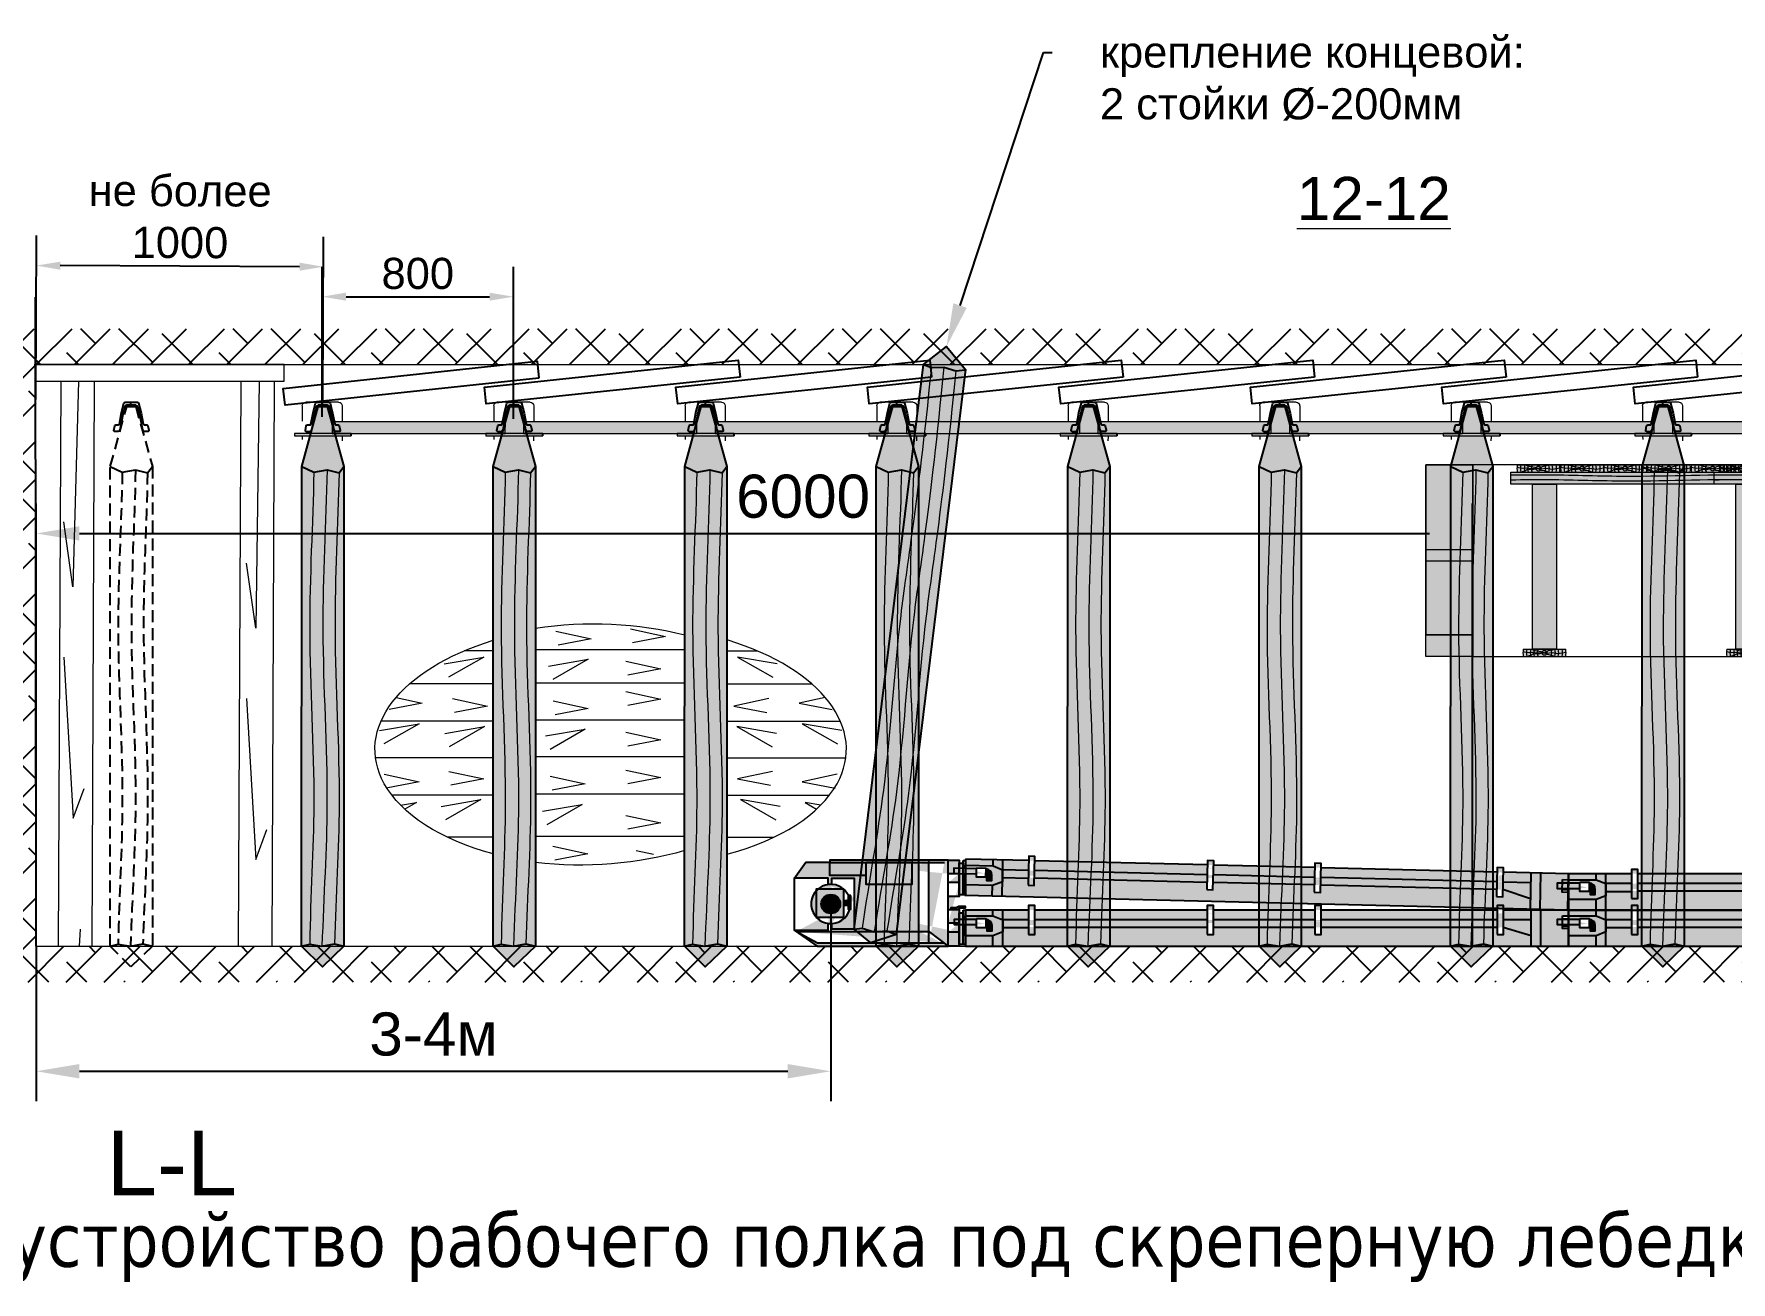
# Model space of a CAD drawing. Header units: inches. Extents: x 523 to 1492, y 69 to 539.
# Drawn here: x 759.9 to 830.8, y 144.2 to 196.4 of the extents above; entities that cross this region are included whole.
import ezdxf
from ezdxf import colors
from ezdxf.entities.mleader import LeaderData, LeaderLine
from ezdxf.math import Vec2, Vec3

# ---------------------------------------------------------------- set-up
doc = ezdxf.new("R2010")
doc.units = ezdxf.units.IN
doc.header["$MEASUREMENT"] = 0
for name, pattern in [('ACAD_ISO02W100', [15, 12, -3]), ('ACAD_ISO10W100', [18, 12, -3, 0, -3]), ('DASHED', [0.75, 0.5, -0.25])]:
    doc.linetypes.add(name, pattern=pattern)
doc.styles.get("Standard").update_dxf_attribs({"font": 'arial.ttf'})
doc.styles.add('стиль', font='tahoma.ttf')
doc.dimstyles.new('ISO-25', dxfattribs={"dimtxt": 2.5, "dimasz": 2.5, "dimexe": 1.25, "dimexo": 0, "dimtad": 1, "dimdec": 0, "dimtxsty": 'Standard', "dimcen": 2.5, "dimadec": 0, "dimazin": 0, "dimtfac": 1, "dimtdec": 0, "dimtmove": 0, "dimatfit": 3, "dimfxl": 0, "dimarcsym": 0})

# ---------------------------------------------------------------- blocks, each defined once
blk = doc.blocks.new('Доска S - 180')
at = {"linetype": 'ByBlock', "lineweight": 15}
h = blk.add_hatch(color=254, dxfattribs=at)
edge = h.paths.add_edge_path()
edge.add_line((1818.906, -3796.897), (1820.681, -3796.897))
edge.add_arc((1819.794, -3797.047), 0.9, -9.59407, 9.59407, ccw=False)
edge.add_line((1820.681, -3797.197), (1818.906, -3797.197))
edge.add_arc((1819.794, -3797.047), 0.9, 170.40593, 189.59407, ccw=False)
at = {"color": 7, "linetype": 'ByBlock', "lineweight": 15}
for p, q in [((1818.906, -3796.897), (1820.681, -3796.897)), ((1818.906, -3797.197), (1820.681, -3797.197))]:
    blk.add_line(p, q, dxfattribs=at)
for points in [[(1818.895, -3796.992), (1819.11, -3797.038), (1819.292, -3797.021), (1819.492, -3797.047), (1819.794, -3797.047), (1819.897, -3797.06), (1820.095, -3797.035), (1820.386, -3797.078), (1820.693, -3797.016)], [(1820.223, -3796.897), (1820.116, -3796.94), (1819.952, -3796.97), (1819.855, -3797.025), (1819.794, -3797.047), (1819.661, -3797.072), (1819.546, -3797.103), (1819.341, -3797.092), (1819.206, -3797.152), (1819.058, -3797.197)], [(1819.238, -3796.897), (1819.398, -3796.949), (1819.641, -3796.991), (1819.794, -3797.047), (1819.909, -3797.109), (1820.05, -3797.135), (1820.224, -3797.195)]]:
    blk.add_lwpolyline(points, dxfattribs=at)
blk.add_circle((1819.794, -3797.047), 0.104, dxfattribs=at)
for radius, start, end in [(0.9, 170.40593, 189.59407), (0.751, 168.48065, 191.51935), (0.593, 165.35276, 194.64724), (0.455, 160.74033, 199.25967), (0.302, 150.211, 209.789), (0.302, 330.211, 29.789), (0.455, 340.74033, 19.25967), (0.593, 345.35276, 14.64724), (0.751, 348.48065, 11.51935), (0.9, 350.40593, 9.59407)]:
    blk.add_arc((1819.794, -3797.047), radius, start, end, dxfattribs=at)
blk = doc.blocks.new('Стойка 100 - 690')
at = {"linetype": 'ByBlock', "lineweight": 15}
blk.add_hatch(color=252, dxfattribs=at).paths.add_polyline_path([(1818.197, -3816.387), (1819.197, -3816.387), (1819.197, -3823.287), (1818.197, -3823.287)])
at = {"color": 7, "linetype": 'ByBlock', "lineweight": 15}
blk.add_lwpolyline([(1818.197, -3816.387), (1819.197, -3816.387), (1819.197, -3823.287), (1818.197, -3823.287), (1818.197, -3816.387)], dxfattribs=at)
blk = doc.blocks.new('Ш.Брус 1.1м')
at = {"linetype": 'ByBlock', "lineweight": 15}
blk.add_hatch(color=253, dxfattribs=at).paths.add_polyline_path([(1947.301, -3883.717), (1958.609, -3883.717), (1958.609, -3884.217), (1947.301, -3884.217)])
at = {"color": 7, "linetype": 'ByBlock', "lineweight": 15}
blk.add_lwpolyline([(1947.301, -3883.717), (1958.609, -3883.717), (1958.609, -3884.217), (1947.301, -3884.217)], close=True, dxfattribs=at)
for points in [[(1947.301, -3883.837), (1947.836, -3883.832), (1949.443, -3883.815), (1952.87, -3883.956), (1956.104, -3883.764), (1958.268, -3883.867), (1958.609, -3883.884)], [(1947.301, -3884.035), (1947.836, -3884.029), (1949.443, -3884.013), (1952.87, -3884.154), (1956.104, -3883.962), (1958.268, -3884.065), (1958.609, -3884.081)]]:
    blk.add_open_spline(points, degree=3, knots=[0, 0, 0, 0, 1.604, 4.82107, 10.284551, 11.308034, 11.308034, 11.308034, 11.308034], dxfattribs=at)
blk = doc.blocks.new('Дорожка')
at = {"color": 7, "linetype": 'ByBlock', "lineweight": 15}
for name, p in [('Ш.Брус 1.1м', (0, 0)), ('Доска S - 180', (128.661, -86.52)), ('Доска S - 180', (130.487, -86.52)), ('Доска S - 180', (132.287, -86.52)), ('Доска S - 180', (134.112, -86.52)), ('Доска S - 180', (135.937, -86.52)), ('Доска S - 180', (137.762, -86.52)), ('Стойка 100 - 690', (130.008, -67.83)), ('Стойка 100 - 690', (138.508, -67.83)), ('Доска S - 180', (128.911, -94.22)), ('Доска S - 180', (137.411, -94.22))]:
    blk.add_blockref(name, p, dxfattribs=at)
blk = doc.blocks.new('Уголь')
at = {"linetype": 'ByBlock', "lineweight": 15}
for color, points in [(7, [(1943.499, -3883.417), (1945.455, -3883.417), (1945.455, -3891.417), (1943.499, -3891.417)]), (0, [(1943.499, -3883.417), (1945.455, -3883.417), (1945.455, -3886.965), (1943.499, -3886.965)]), (0, [(1943.499, -3887.417), (1945.455, -3887.417), (1945.455, -3890.512), (1943.499, -3890.512)])]:
    blk.add_hatch(color=color, dxfattribs=at).paths.add_polyline_path(points)
at = {"color": 7, "linetype": 'ByBlock', "lineweight": 15}
for points in [[(1945.455, -3883.417), (1943.499, -3883.417), (1943.499, -3890.512), (1945.455, -3890.512)], [(1943.499, -3883.417), (1945.455, -3883.417), (1945.455, -3891.417), (1943.499, -3891.417)], [(1943.499, -3883.417), (1945.455, -3883.417), (1945.455, -3886.965), (1943.499, -3886.965)], [(1943.499, -3887.417), (1945.455, -3887.417), (1945.455, -3890.512), (1943.499, -3890.512)]]:
    blk.add_lwpolyline(points, close=True, dxfattribs=at)
blk = doc.blocks.new('Низ окно лавы в штреке')
h = blk.add_hatch()
h.set_pattern_fill('AR-SAND', color=256, scale=9, style=0)
h.paths.add_polyline_path([(2070.221, -3813.828), (2070.221, -3820.728), (2053.131, -3820.728), (2054.112, -3819.713), (2054.186, -3818.774), (2055.26, -3817.634), (2056.26, -3815.713), (2057.408, -3814.057), (2058.56, -3813.828)])
h = blk.add_hatch()
h.set_pattern_fill('AR-SAND', color=22, scale=0.1, style=0)
h.set_pattern_definition([(37.5, (0, 0), (-0.006299336, 0.192682377), [0, -0.152, 0, -0.17, 0, -0.1625]), (7.5, (0, 0), (0.17697767, 0.282214607), [0, -0.082, 0, -0.137, 0, -0.0525]), (327.5, (-0.123, 0), (0.311414186, 0.0005659054), [0, -0.05, 0, -0.18, 0, -0.235]), (317.5, (-0.123, 0), (0.30061266, 0.087767556), [0, -0.025, 0, -0.118, 0, -0.135])])
h.paths.add_polyline_path([(2070.221, -3813.828), (2070.221, -3820.728), (2053.131, -3820.728), (2054.112, -3819.713), (2054.186, -3818.774), (2055.26, -3817.634), (2056.26, -3815.713), (2057.408, -3814.057), (2058.56, -3813.828)])
at = {"color": 7, "linetype": 'ByBlock', "lineweight": 15}
blk.add_lwpolyline([(2069.868, -3813.028), (2005.964, -3813.028), (2005.964, -3821.028), (2069.868, -3821.028)], dxfattribs=at)
at = {"color": 22}
blk.add_lwpolyline([(2070.221, -3813.828), (2070.221, -3820.728), (2053.131, -3820.728), (2054.112, -3819.713), (2054.186, -3818.774), (2055.26, -3817.634), (2056.26, -3815.713), (2057.408, -3814.057), (2058.56, -3813.828), (2070.221, -3813.828), (2070.221, -3813.828)], dxfattribs=at)
at = {"color": 7, "linetype": 'ByBlock', "lineweight": 15}
for name, p in [('Уголь', (60.509, 70.389)), ('Дорожка', (60.259, 70.389)), ('Доска S - 180', (197.42, -16.131)), ('Доска S - 180', (199.245, -16.131)), ('Доска S - 180', (201.045, -16.131)), ('Доска S - 180', (202.871, -16.131)), ('Доска S - 180', (204.696, -16.131)), ('Доска S - 180', (205.92, -16.131)), ('Доска S - 180', (206.521, -16.131)), ('Доска S - 180', (207.746, -16.131)), ('Доска S - 180', (209.546, -16.131)), ('Доска S - 180', (211.371, -16.131)), ('Доска S - 180', (213.196, -16.131)), ('Дорожка', (85.759, 70.389)), ('Доска S - 180', (215.021, -16.131)), ('Дорожка', (94.259, 70.389)), ('Доска S - 180', (231.42, -16.131)), ('Доска S - 180', (233.246, -16.131)), ('Доска S - 180', (235.046, -16.131)), ('Доска S - 180', (236.871, -16.131)), ('Доска S - 180', (238.696, -16.131)), ('Доска S - 180', (239.92, -16.131)), ('Доска S - 180', (240.521, -16.131)), ('Доска S - 180', (241.746, -16.131)), ('Доска S - 180', (243.546, -16.131)), ('Доска S - 180', (245.371, -16.131)), ('Доска S - 180', (247.196, -16.131)), ('Доска S - 180', (249.021, -16.131)), ('Ш.Брус 1.1м', (68.759, 70.389)), ('Ш.Брус 1.1м', (77.259, 70.389)), ('Ш.Брус 1.1м', (102.759, 70.389)), ('Ш.Брус 1.1м', (111.259, 70.389)), ('Стойка 100 - 690', (198.767, 2.559)), ('Стойка 100 - 690', (207.267, 2.559)), ('Стойка 100 - 690', (215.767, 2.559)), ('Стойка 100 - 690', (232.767, 2.559)), ('Стойка 100 - 690', (233.841, 2.559)), ('Стойка 100 - 690', (234.915, 2.559)), ('Стойка 100 - 690', (235.989, 2.559)), ('Стойка 100 - 690', (237.063, 2.559)), ('Стойка 100 - 690', (238.137, 2.559)), ('Стойка 100 - 690', (239.21, 2.559)), ('Стойка 100 - 690', (240.284, 2.559)), ('Стойка 100 - 690', (241.358, 2.559)), ('Стойка 100 - 690', (242.432, 2.559)), ('Стойка 100 - 690', (243.506, 2.559)), ('Стойка 100 - 690', (244.58, 2.559)), ('Стойка 100 - 690', (245.654, 2.559)), ('Стойка 100 - 690', (246.728, 2.559)), ('Стойка 100 - 690', (247.802, 2.559)), ('Стойка 100 - 690', (248.876, 2.559)), ('Стойка 100 - 690', (249.95, 2.559)), ('Стойка 100 - 690', (251.024, 2.559)), ('Доска S - 180', (197.67, -23.831)), ('Доска S - 180', (206.17, -23.831)), ('Доска S - 180', (206.17, -23.831)), ('Доска S - 180', (214.67, -23.831)), ('Доска S - 180', (231.67, -23.831)), ('Доска S - 180', (232.744, -23.831)), ('Доска S - 180', (232.745, -23.831)), ('Доска S - 180', (233.819, -23.831)), ('Доска S - 180', (234.892, -23.831)), ('Доска S - 180', (235.966, -23.831)), ('Доска S - 180', (237.04, -23.831)), ('Доска S - 180', (238.114, -23.831)), ('Доска S - 180', (239.188, -23.831)), ('Доска S - 180', (240.262, -23.831)), ('Доска S - 180', (241.336, -23.831)), ('Доска S - 180', (243.484, -23.831)), ('Доска S - 180', (244.558, -23.831)), ('Доска S - 180', (245.632, -23.831)), ('Доска S - 180', (246.706, -23.831)), ('Доска S - 180', (247.779, -23.831)), ('Доска S - 180', (248.853, -23.831)), ('Доска S - 180', (249.927, -23.831))]:
    blk.add_blockref(name, p, dxfattribs=at)
blk = doc.blocks.new('ско670')
for points in [[(109432.7, 1422.7), (110004.9, 1564.9), (110017, 1516.4), (109444.8, 1374)], [(109304, 1390.7), (109876.3, 1532.9), (109888.3, 1484.4), (109316.1, 1342)]]:
    blk.add_hatch(color=7).paths.add_polyline_path(points)
at = {"lineweight": 15}
blk.add_hatch(color=7, dxfattribs=at).paths.add_polyline_path([(109165.6, 1294.3), (109163.3, 1303.8), (109393.9, 1361.4), (109396.3, 1352)])
for p, q in [((109304, 1390.7), (110005.2, 1565.1)), ((110005.2, 1565.1), (110017.3, 1516.4)), ((109316.1, 1342), (110017.3, 1516.5)), ((109167.5, 1423.4), (109183.2, 1360.6)), ((109311.4, 1474.8), (109178.4, 1441.6)), ((109329.6, 1463.9), (109345.3, 1401.1)), ((109393.9, 1361.4), (109163.3, 1303.8)), ((109165.6, 1294.3), (109396.3, 1352)), ((109304, 1390.7), (109316.1, 1342)), ((109163.3, 1303.8), (109165.6, 1294.3)), ((109197.8, 1302.4), (109201.8, 1286.5)), ((109360.1, 1340), (109364.2, 1321.7))]:
    blk.add_line(p, q, dxfattribs=at)
at = {"color": 7, "linetype": 'ACAD_ISO10W100'}
blk.add_line((109396.3, 1352), (109394.1, 1361.5), dxfattribs=at)
at = {"lineweight": 15, "extrusion": (0, 0, -1)}
for centre, major_axis, start_param, end_param in [((109182.1, 1427.1), (-12.3, 8.5), 5.43291, 7.003706), ((109315, 1460.3), (8.5, 12.3), -0.850275, 0.720521)]:
    blk.add_ellipse(centre, major_axis=major_axis, ratio=1, start_param=start_param, end_param=end_param, dxfattribs=at)
blk = doc.blocks.new('СВП')
at = {"color": 0}
blk.add_line((95935.3, -86122.5), (95935.3, -86100.2), dxfattribs=at)
blk.add_lwpolyline([(95882.7, -85996.1), (95869.9, -85996.1, 0.472988), (95865.5, -86001.5), (95869.3, -86020.7, 0.357785), (95873.7, -86024.4), (95883.9, -86024.4, -0.35919), (95888.3, -86028), (95897.5, -86075.5, 0.01414), (95897.5, -86075.8), (95907.6, -86115.7, 0.343306), (95912, -86119.1), (95964.4, -86119.1, 0.342909), (95968.7, -86115.7), (95979.4, -86073.7), (95988.4, -86028.3, -0.358206), (95992.8, -86024.7), (96002.9, -86024.7, 0.354907), (96007.3, -86021.1), (96011.3, -86001.9, 0.476116), (96007, -85996.5), (95994.1, -85996.5, 0.357522), (95986.2, -86003), (95971.9, -86074.4), (95964.8, -86100.4, -0.338079), (95957, -86106.3), (95919.5, -86106.3, -0.340005), (95911.6, -86100.3), (95904.8, -86074.6, -0.016215), (95904.7, -86074.3), (95890.6, -86002.6, 0.358196)], format="xyb", close=True, dxfattribs=at)
blk = doc.blocks.new('Рама смеш.крепи')
at = {"linetype": 'ByBlock', "lineweight": 15}
blk.add_hatch(color=7, dxfattribs=at).paths.add_polyline_path([(29.788, 275.042), (30.164, 275.042), (30.858, 272.533), (30.858, 252.495), (29.958, 251.631), (29.09, 252.495), (29.098, 272.533)])
at = {"color": 22}
for points in [[(29.788, 275.042), (30.164, 275.042), (30.858, 272.533), (30.858, 252.495), (29.958, 251.631), (29.09, 252.495), (29.098, 272.533), (29.788, 275.042), (29.788, 275.042)], [(29.098, 272.533), (29.601, 272.302), (30.152, 272.399), (30.655, 272.279), (30.858, 272.533)], [(29.09, 252.495), (29.428, 252.578), (29.941, 252.495), (30.464, 252.593), (30.858, 252.495)]]:
    blk.add_lwpolyline(points, dxfattribs=at)
at = {"color": 22, "linetype": 'ByBlock', "lineweight": 15}
for points, knots in [([(29.601, 272.302), (29.558, 270.115), (29.273, 265.485), (29.75, 258.974), (29.465, 254.656), (29.428, 252.578)], [12.360553, 12.360553, 12.360553, 12.360553, 25.486519, 40.149941, 51.424788, 51.424788, 51.424788, 51.424788]), ([(30.152, 272.399), (30.108, 270.18), (29.824, 265.517), (30.301, 258.974), (30.016, 254.656), (29.941, 252.495)], [12.447798, 12.447798, 12.447798, 12.447798, 25.767042, 40.430464, 51.705311, 51.705311, 51.705311, 51.705311]), ([(30.655, 272.279), (30.605, 270.1), (30.338, 265.477), (30.808, 258.974), (30.524, 254.656), (30.464, 252.593)], [12.94886, 12.94886, 12.94886, 12.94886, 26.028816, 40.692238, 51.967085, 51.967085, 51.967085, 51.967085])]:
    blk.add_open_spline(points, degree=3, knots=knots, dxfattribs=at)
at = {"color": 7, "xscale": 0.009999525511908969, "yscale": 0.009999525511908969, "zscale": 0.009999525511908969, "rotation": 346.0000000448461}
blk.add_blockref('ско670', (-1033.523, 525.348), dxfattribs=at)
at = {"xscale": -0.009999999999990905, "yscale": 0.009999999999990905, "zscale": 0.01, "rotation": 180}
blk.add_blockref('СВП', (-929.407, -585.97), dxfattribs=at)
blk = doc.blocks.new('*D89')
at = {"color": 0, "linetype": 'ByBlock', "lineweight": -2}
for p, q in [((759.972, 181.115), (760, 187.96)), ((771.971, 181.065), (772, 187.91)), ((770.995, 186.664), (760.995, 186.706))]:
    blk.add_line(p, q, dxfattribs=at)
at = {"color": 0, "linetype": 'ByBlock'}
for points in [[(760.996, 186.872), (760.994, 186.539), (759.995, 186.71)], [(770.995, 186.831), (770.994, 186.497), (771.995, 186.66)]]:
    blk.add_solid(points, dxfattribs=at)
at = {"layer": 'Defpoints', "color": 0, "linetype": 'ByBlock'}
for p in [(759.995, 186.71), (759.972, 181.115), (771.971, 181.065)]:
    blk.add_point(p, dxfattribs=at)
at = {"color": 0, "linetype": 'ByBlock', "lineweight": 15, "insert": (766.003, 188.747), "char_height": 1.3, "attachment_point": 5, "rotation": 359.76057}
blk.add_mtext('не более \\P1000', dxfattribs=at)
blk = doc.blocks.new('*D186')
at = {"color": 0, "linetype": 'ByBlock', "lineweight": -2}
for p, q in [((793.188, 160.039), (793.188, 151.801)), ((759.995, 158.274), (759.995, 151.801)), ((761.795, 153.051), (791.388, 153.051))]:
    blk.add_line(p, q, dxfattribs=at)
at = {"color": 0, "linetype": 'ByBlock'}
for points in [[(761.795, 153.351), (761.795, 152.751), (759.995, 153.051)], [(791.388, 153.351), (791.388, 152.751), (793.188, 153.051)]]:
    blk.add_solid(points, dxfattribs=at)
at = {"layer": 'Defpoints', "color": 0, "linetype": 'ByBlock'}
for p in [(793.188, 160.039), (759.995, 158.274), (793.188, 153.051)]:
    blk.add_point(p, dxfattribs=at)
at = {"color": 0, "linetype": 'ByBlock', "lineweight": 15, "insert": (776.592, 154.595), "char_height": 1.8, "attachment_point": 5}
blk.add_mtext('3-4м', dxfattribs=at)
blk = doc.blocks.new('*D90')
at = {"color": 0, "lineweight": -2}
for p, q in [((759.995, 158.274), (759.995, 176.769)), ((819.995, 158.274), (819.995, 176.769))]:
    blk.add_line(p, q, dxfattribs=at)
at = {"color": 0, "linetype": 'ByBlock', "lineweight": -2}
blk.add_line((761.795, 175.519), (818.195, 175.519), dxfattribs=at)
at = {"color": 0, "linetype": 'ByBlock'}
for points in [[(761.795, 175.819), (761.795, 175.219), (759.995, 175.519)], [(818.195, 175.819), (818.195, 175.219), (819.995, 175.519)]]:
    blk.add_solid(points, dxfattribs=at)
at = {"layer": 'Defpoints', "color": 0, "linetype": 'ByBlock'}
for p in [(819.995, 175.519), (759.995, 158.274), (819.995, 158.274)]:
    blk.add_point(p, dxfattribs=at)
at = {"color": 0, "linetype": 'ByBlock', "lineweight": 15, "insert": (792.032, 177.063), "char_height": 1.8, "attachment_point": 5}
blk.add_mtext('6000', dxfattribs=at)
blk = doc.blocks.new('*D294')
at = {"color": 0, "linetype": 'ByBlock', "lineweight": -2}
for p, q in [((771.936, 180.386), (771.936, 186.66)), ((779.935, 180.308), (779.935, 186.66)), ((772.936, 185.41), (778.935, 185.41))]:
    blk.add_line(p, q, dxfattribs=at)
at = {"color": 0, "linetype": 'ByBlock'}
for points in [[(772.936, 185.577), (772.936, 185.243), (771.936, 185.41)], [(778.935, 185.577), (778.935, 185.243), (779.935, 185.41)]]:
    blk.add_solid(points, dxfattribs=at)
at = {"layer": 'Defpoints', "color": 0, "linetype": 'ByBlock'}
for p in [(779.935, 185.41), (771.936, 180.386), (779.935, 180.308)]:
    blk.add_point(p, dxfattribs=at)
at = {"color": 0, "linetype": 'ByBlock', "lineweight": 15, "insert": (775.935, 186.374), "char_height": 1.3, "attachment_point": 5}
blk.add_mtext('800', dxfattribs=at)
blk = doc.blocks.new('Рештак С-53. б')
h = blk.add_hatch(color=7)
h.dxf.hatch_style = 1
h.paths.add_polyline_path([(3874.2, 925.6), (3900.4, 925.6), (3900.4, 1046.7), (3874.2, 1046.7)])
h.paths.add_polyline_path([(3112.4, 925.6), (3138.6, 925.6), (3138.6, 1046.7), (3112.4, 1046.7)])
h.paths.add_polyline_path([(2663.1, 925.6), (2689.3, 925.6), (2689.3, 1046.7), (2663.1, 1046.7)])
h.paths.add_polyline_path([(1916.3, 925.6), (1942.5, 925.6), (1942.5, 1046.7), (1916.3, 1046.7)])
h.paths.add_polyline_path([(4147.5, 1003.4), (4172.8, 1003.4), (4172.8, 950.5), (4147.5, 950.5)], flags=16)
h.paths.add_polyline_path([(1699.7, 992.8), (1738.4, 992.8), (1738.4, 954.2), (1699.7, 954.2)], flags=16)
edge = h.paths.add_edge_path()
edge.add_line((4147.5, 962.3), (4172.8, 962.3))
edge.add_line((4147.5, 991.6), (4172.8, 991.6))
edge.add_arc((1738.4, 963.4), 25.8, 0, 90)
edge.add_arc((1738.4, 963.4), 4, 0, 90)
edge.add_line((1742.4, 963.4), (1742.4, 941.6))
edge.add_line((1742.4, 941.6), (1764.2, 941.6))
edge.add_line((1764.2, 941.6), (1764.2, 963.4))
edge.add_line((4016.7, 877.1), (4016.7, 1028.3))
edge.add_line((4057.3, 877.1), (4057.3, 1028.3))
edge.add_line((1768.2, 1003.4), (1808.8, 987.2))
edge.add_line((1808.8, 987.2), (1808.8, 936.9))
edge.add_line((1808.8, 936.9), (1768.2, 920.6))
edge.add_line((1916.3, 953.2), (1808.8, 953.2))
edge.add_line((1652.8, 989.1), (1652.8, 1003.4))
edge.add_line((1652.8, 1003.4), (1768.2, 1003.4))
edge.add_line((1768.2, 920.6), (1652.8, 920.6))
edge.add_line((1652.8, 920.6), (1652.8, 967.4))
edge.add_line((1808.8, 877.1), (1808.8, 1028.3))
edge.add_line((1916.3, 1028.3), (1652.8, 1028.3))
edge.add_line((2663.1, 1028.3), (1942.5, 1028.3))
edge.add_line((3112.4, 1028.3), (2689.3, 1028.3))
edge.add_line((3874.2, 1028.3), (3138.6, 1028.3))
edge.add_line((4172.8, 1028.3), (3900.4, 1028.3))
edge.add_line((1768.2, 1003.4), (1768.2, 1028.3))
edge.add_line((1768.2, 877.1), (1768.2, 920.6))
edge.add_line((1652.8, 967.4), (1652.8, 877.1))
edge.add_line((1652.8, 1028.3), (1652.8, 989.1))
edge.add_line((1738.5, 989.1), (1738.4, 989.1))
edge.add_line((1699.7, 989.1), (1605.4, 989.1))
edge.add_line((1605.4, 989.1), (1605.4, 967.4))
edge.add_line((1605.4, 967.4), (1699.7, 967.4))
edge.add_line((1916.3, 987.2), (1808.8, 987.2))
edge.add_line((2663.1, 987.2), (1942.5, 987.2))
edge.add_line((3112.4, 987.2), (2689.3, 987.2))
edge.add_line((3874.2, 987.2), (3138.6, 987.2))
edge.add_line((4016.7, 987.2), (3900.4, 987.2))
edge.add_line((4172.8, 877.1), (4172.8, 1028.3))
edge.add_line((2663.1, 955.7), (1942.5, 955.7))
edge.add_line((3112.4, 955.7), (2689.3, 955.7))
edge.add_line((3874.2, 955.7), (3138.6, 955.7))
edge.add_line((4016.7, 920.1), (3899.9, 955.7))
edge.add_line((1652.8, 877.1), (4172.8, 877.1))
edge.add_line((4172.8, 877.1), (4172.8, 906.6))
h = blk.add_hatch(color=7)
h.dxf.hatch_style = 1
h.paths.add_polyline_path([(1768.2, 1028.3), (1652.8, 1028.3), (1652.8, 1003.4), (1768.2, 1003.4)])
h = blk.add_hatch(color=7)
h.dxf.hatch_style = 1
h.paths.add_polyline_path([(1808.8, 936.9), (1768.2, 920.6), (1768.2, 877.1), (1808.8, 877.1)])
h.paths.add_polyline_path([(1808.8, 1028.3), (1768.2, 1028.3), (1768.2, 1003.4), (1808.8, 987.2)])
h.paths.add_polyline_path([(1768.2, 920.6), (1652.8, 920.6), (1652.8, 877.1), (1768.2, 877.1)])
h.paths.add_polyline_path([(4016.7, 920.1), (3900.4, 955.5), (3900.4, 925.6), (3874.2, 925.6), (3874.2, 955.7), (3138.6, 955.7), (3138.6, 925.6), (3112.4, 925.6), (3112.4, 955.7), (2689.3, 955.7), (2689.3, 925.6), (2663.1, 925.6), (2663.1, 955.7), (1942.5, 955.7), (1942.5, 925.6), (1916.3, 925.6), (1916.3, 953.2), (1808.8, 953.2), (1808.8, 936.9), (1808.8, 877.1), (4016.7, 877.1)])
h.paths.add_polyline_path([(1916.3, 987.2), (1808.8, 987.2), (1808.8, 953.2), (1916.3, 953.2)])
h.paths.add_polyline_path([(1916.3, 1028.3), (1808.8, 1028.3), (1808.8, 987.2), (1916.3, 987.2)])
h.paths.add_polyline_path([(2663.1, 987.2), (1942.5, 987.2), (1942.5, 955.7), (2663.1, 955.7)])
h.paths.add_polyline_path([(2663.1, 1028.3), (1942.5, 1028.3), (1942.5, 987.2), (2663.1, 987.2)])
h.paths.add_polyline_path([(3112.4, 987.2), (2689.3, 987.2), (2689.3, 955.7), (3112.4, 955.7)])
h.paths.add_polyline_path([(3112.4, 1028.3), (2689.3, 1028.3), (2689.3, 987.2), (3112.4, 987.2)])
h.paths.add_polyline_path([(4016.7, 987.2), (3900.4, 987.2), (3900.4, 955.5), (4016.7, 920.1)])
h.paths.add_polyline_path([(3874.2, 987.2), (3138.6, 987.2), (3138.6, 955.7), (3874.2, 955.7)])
h.paths.add_polyline_path([(3874.2, 1028.3), (3138.6, 1028.3), (3138.6, 987.2), (3874.2, 987.2)])
h.paths.add_polyline_path([(4016.7, 1028.3), (3900.4, 1028.3), (3900.4, 987.2), (4016.7, 987.2)])
h.paths.add_polyline_path([(4057.3, 1028.3), (4016.7, 1028.3), (4016.7, 987.2), (4016.7, 877.1), (4057.3, 877.1)])
h.paths.add_polyline_path([(4172.8, 950.5), (4147.5, 950.5), (4147.5, 1003.4), (4172.8, 1003.4), (4172.8, 1028.3), (4057.3, 1028.3), (4057.3, 877.1), (4172.8, 877.1)])
h = blk.add_hatch(color=7)
h.dxf.hatch_style = 1
h.paths.add_polyline_path([(1808.8, 936.9), (1808.8, 987.2), (1768.2, 1003.4), (1652.8, 1003.4), (1652.8, 989.1), (1699.7, 989.1), (1699.7, 992.8), (1738.4, 992.8), (1738.4, 989.1, -0.414214), (1764.2, 963.4), (1764.2, 941.6), (1742.4, 941.6), (1742.4, 963.4, 0.414214), (1738.4, 967.4), (1738.4, 954.2), (1699.7, 954.2), (1699.7, 967.4), (1652.8, 967.4), (1652.8, 920.6), (1768.2, 920.6)])
h = blk.add_hatch(color=7)
h.dxf.hatch_style = 1
h.paths.add_polyline_path([(1699.7, 989.1), (1605.4, 989.1), (1605.4, 967.4), (1699.7, 967.4)])
h = blk.add_hatch(color=7)
h.dxf.hatch_style = 1
h.paths.add_polyline_path([(1738.4, 989.1), (1738.4, 967.4, -0.414214), (1742.4, 963.4), (1742.4, 941.6), (1764.2, 941.6), (1764.2, 963.4, 0.414214)])
for p, q in [((1652.8, 1028.3), (1652.8, 989.1)), ((1916.3, 1028.3), (1652.8, 1028.3)), ((1768.2, 1003.4), (1768.2, 1028.3)), ((1808.8, 877.1), (1808.8, 1028.3)), ((2663.1, 1028.3), (1942.5, 1028.3)), ((3112.4, 1028.3), (2689.3, 1028.3)), ((3874.2, 1028.3), (3138.6, 1028.3)), ((4172.8, 1028.3), (3900.4, 1028.3)), ((4016.7, 877.1), (4016.7, 1028.3)), ((4057.3, 877.1), (4057.3, 1028.3)), ((4172.8, 877.1), (4172.8, 1028.3)), ((1652.8, 967.4), (1652.8, 877.1)), ((4147.5, 991.6), (4172.8, 991.6)), ((4147.5, 962.3), (4172.8, 962.3)), ((1768.2, 877.1), (1768.2, 920.6))]:
    blk.add_line(p, q)
for points in [[(1652.8, 989.1), (1652.8, 1003.4), (1768.2, 1003.4)], [(1768.2, 1003.4), (1808.8, 987.2), (1808.8, 936.9), (1768.2, 920.6)], [(1699.7, 989.1), (1605.4, 989.1), (1605.4, 967.4), (1699.7, 967.4)], [(1768.2, 920.6), (1652.8, 920.6), (1652.8, 967.4)], [(1738.5, 989.1), (1738.4, 989.1)], [(1742.4, 963.4), (1742.4, 941.6), (1764.2, 941.6), (1764.2, 963.4)], [(1916.3, 987.2), (1808.8, 987.2)], [(1916.3, 953.2), (1808.8, 953.2)], [(2663.1, 987.2), (1942.5, 987.2)], [(2663.1, 955.7), (1942.5, 955.7)], [(3112.4, 987.2), (2689.3, 987.2)], [(3112.4, 955.7), (2689.3, 955.7)], [(3874.2, 987.2), (3138.6, 987.2)], [(3874.2, 955.7), (3138.6, 955.7)], [(4016.7, 920.1), (3899.9, 955.7)], [(4016.7, 987.2), (3900.4, 987.2)], [(1652.8, 877.1), (1652.8, 877.1), (1652.8, 877.1), (1652.8, 877.1), (1652.8, 877.1), (4172.8, 877.1), (4172.8, 877.1), (4172.8, 877.1), (4172.8, 906.6)]]:
    blk.add_lwpolyline(points)
for points in [[(1699.7, 992.8), (1738.4, 992.8), (1738.4, 954.2), (1699.7, 954.2)], [(1916.3, 925.6), (1942.5, 925.6), (1942.5, 1046.7), (1916.3, 1046.7)], [(2663.1, 925.6), (2689.3, 925.6), (2689.3, 1046.7), (2663.1, 1046.7)], [(3112.4, 925.6), (3138.6, 925.6), (3138.6, 1046.7), (3112.4, 1046.7)], [(3874.2, 925.6), (3900.4, 925.6), (3900.4, 1046.7), (3874.2, 1046.7)], [(4147.5, 1003.4), (4172.8, 1003.4), (4172.8, 950.5), (4147.5, 950.5)]]:
    blk.add_lwpolyline(points, close=True)
for radius in [25.8, 4]:
    blk.add_arc((1738.4, 963.4), radius, 0, 90)
blk = doc.blocks.new('Концевая С-53. а')
h = blk.add_hatch(color=7)
h.dxf.hatch_style = 1
h.paths.add_polyline_path([(302.8, 2690.4), (152.1, 2690.4), (152.1, 2744.6), (302.8, 2744.6)], flags=16)
h.paths.add_polyline_path([(496.3, 2744.6), (302.8, 2744.6), (302.8, 2653.9), (496.3, 2653.9)], flags=16)
h.paths.add_polyline_path([(228.2, 2565), (209.8, 2565), (209.8, 2586), (228.2, 2586)], flags=16)
h.paths.add_polyline_path([(239.3, 2607.3), (228.2, 2607.3), (228.2, 2549.5), (239.3, 2549.5)], flags=16)
edge = h.paths.add_edge_path(flags=0)
edge.add_arc((155.8, 2571.5), 39.7, 0, 360)
h.paths.add_polyline_path([(95.2, 2516.3), (209.8, 2516.3), (209.8, 2633.2), (95.2, 2633.2)], flags=16)
h.paths.add_polyline_path([(658.6, 2548), (658.6, 2556.8), (680.2, 2556.8), (690.2, 2561.7), (716.8, 2561.7), (716.8, 2553.7), (692.8, 2553.7), (684.6, 2548)])
h.paths.add_polyline_path([(708.8, 2545.5), (718.1, 2545.5), (718.1, 2402.4), (708.8, 2402.4)])
h.paths.add_polyline_path([(692.7, 2534.9), (708.8, 2534.9), (708.8, 2402.4), (692.7, 2402.4)])
h.paths.add_polyline_path([(646.5, 2548), (692.7, 2548), (692.7, 2395), (646.5, 2395)], flags=17)
h.paths.add_polyline_path([(708.8, 2752.5), (718.1, 2752.5), (718.1, 2609.5), (708.8, 2609.5)])
h.paths.add_polyline_path([(692.7, 2741.9), (708.8, 2741.9), (708.8, 2609.5), (692.7, 2609.5)])
h.paths.add_polyline_path([(646.5, 2755), (692.7, 2755), (692.7, 2602.1), (646.5, 2602.1)], flags=17)
h.paths.add_polyline_path([(646.5, 2755), (152.1, 2755), (152.1, 2744.6), (51.6, 2744.6), (3.1, 2677.2), (3.1, 2462.4), (99.6, 2395), (646.5, 2395)], flags=17)
edge = h.paths.add_edge_path()
edge.add_line((152.1, 2744.6), (630.4, 2744.6))
edge.add_line((565.7, 2408.5), (565.7, 2755))
edge.add_line((12, 2456.2), (100.4, 2408.5))
edge.add_line((100.4, 2408.5), (628.6, 2408.5))
edge.add_line((12, 2456.2), (565, 2456.2))
edge.add_line((565, 2456.2), (646.5, 2395))
edge.add_line((145.2, 2652.8), (145.2, 2679.8))
edge.add_line((145.2, 2679.8), (3.1, 2679.8))
edge.add_line((3.1, 2679.8), (3.1, 2462.4))
edge.add_line((3.1, 2462.4), (145.2, 2462.4))
edge.add_line((145.2, 2462.4), (145.2, 2490.1))
edge.add_line((160.3, 2653.4), (160.3, 2679.3))
edge.add_line((160.3, 2679.3), (252.9, 2679.3))
edge.add_line((252.9, 2679.3), (252.9, 2466.2))
edge.add_line((252.9, 2466.2), (160.3, 2466.2))
edge.add_line((160.3, 2466.2), (160.3, 2489.6))
edge.add_arc((155.8, 2571.5), 82, 25.86064, 344.43803)
edge.add_line((692.7, 2453.6), (646.5, 2453.6))
edge.add_line((692.7, 2491), (646.5, 2491))
edge.add_line((692.7, 2660.7), (646.5, 2660.7))
edge.add_line((692.7, 2698.1), (646.5, 2698.1))
h = blk.add_hatch(color=7)
h.dxf.hatch_style = 1
h.paths.add_polyline_path([(302.8, 2744.6), (152.1, 2744.6), (152.1, 2690.4), (302.8, 2690.4)])
h = blk.add_hatch(color=7)
h.dxf.hatch_style = 1
h.paths.add_polyline_path([(496.3, 2744.6), (302.8, 2744.6), (302.8, 2653.9), (496.3, 2653.9)])
h = blk.add_hatch(color=7)
h.dxf.hatch_style = 1
h.paths.add_polyline_path([(209.8, 2633.2), (101.8, 2633.2, 0.028384), (95.2, 2626.7), (95.2, 2516.3), (209.8, 2516.3)])
h.paths.add_polyline_path([(195.5, 2571.5, -1), (116.2, 2571.5, -1)], flags=16)
h = blk.add_hatch(color=7)
h.dxf.hatch_style = 1
h.paths.add_polyline_path([(195.5, 2571.5, 1), (116.2, 2571.5, 1)])
h = blk.add_hatch(color=7)
h.dxf.hatch_style = 1
h.paths.add_polyline_path([(228.2, 2586), (209.8, 2586), (209.8, 2565), (228.2, 2565)])
h = blk.add_hatch(color=7)
h.dxf.hatch_style = 1
h.paths.add_polyline_path([(239.3, 2607.3), (228.2, 2607.3), (228.2, 2549.5), (239.3, 2549.5)])
for p, q in [((152.1, 2744.6), (630.4, 2744.6)), ((565.7, 2408.5), (565.7, 2755)), ((692.7, 2698.1), (646.5, 2698.1)), ((692.7, 2660.7), (646.5, 2660.7)), ((692.7, 2491), (646.5, 2491)), ((692.7, 2453.6), (646.5, 2453.6))]:
    blk.add_line(p, q)
for points in [[(646.5, 2755), (152.1, 2755), (152.1, 2744.6), (51.6, 2744.6), (3.1, 2677.2), (3.1, 2462.4), (99.6, 2395), (646.5, 2395), (646.5, 2755)], [(145.2, 2652.8), (145.2, 2679.8), (3.1, 2679.8), (3.1, 2462.4), (145.2, 2462.4), (145.2, 2490.1)], [(160.3, 2653.4), (160.3, 2679.3), (252.9, 2679.3), (252.9, 2466.2), (160.3, 2466.2), (160.3, 2489.6)], [(658.6, 2548), (658.6, 2556.8), (680.2, 2556.8), (690.2, 2561.7), (716.8, 2561.7), (716.8, 2553.7), (692.8, 2553.7), (684.6, 2548), (658.6, 2548)], [(12, 2456.2), (565, 2456.2), (646.5, 2395)], [(12, 2456.2), (100.4, 2408.5), (628.6, 2408.5)]]:
    blk.add_lwpolyline(points)
for points in [[(302.8, 2690.4), (152.1, 2690.4), (152.1, 2744.6), (302.8, 2744.6)], [(496.3, 2744.6), (302.8, 2744.6), (302.8, 2653.9), (496.3, 2653.9)], [(646.5, 2755), (692.7, 2755), (692.7, 2602.1), (646.5, 2602.1)], [(692.7, 2741.9), (708.8, 2741.9), (708.8, 2609.5), (692.7, 2609.5)], [(708.8, 2752.5), (718.1, 2752.5), (718.1, 2609.5), (708.8, 2609.5)], [(95.2, 2516.3), (209.8, 2516.3), (209.8, 2633.2), (95.2, 2633.2)], [(228.2, 2565), (209.8, 2565), (209.8, 2586), (228.2, 2586)], [(239.3, 2607.3), (228.2, 2607.3), (228.2, 2549.5), (239.3, 2549.5)], [(646.5, 2548), (692.7, 2548), (692.7, 2395), (646.5, 2395)], [(692.7, 2534.9), (708.8, 2534.9), (708.8, 2402.4), (692.7, 2402.4)], [(708.8, 2545.5), (718.1, 2545.5), (718.1, 2402.4), (708.8, 2402.4)]]:
    blk.add_lwpolyline(points, close=True)
blk.add_circle((155.8, 2571.5), 39.7)
blk.add_arc((155.8, 2571.5), 82, 25.86064, 344.43803)

msp = doc.modelspace()

# ---------------------------------------------------------------- hatches: boundary and pattern name
at = {"linetype": 'ACAD_ISO10W100'}
h = msp.add_hatch(dxfattribs=at)
h.set_pattern_fill('ANSI38', color=256, scale=9, style=0)
h.set_pattern_definition([(45, (2526.0833, 594.7274), (-0.7954951, 0.7954951), []), (135, (2526.0833, 594.7274), (-2.3864854, 0.7954951), [2.8125, -1.6875])])
h.paths.add_polyline_path([(924.498, 156.774), (924.482, 184.072), (758.495, 184.073), (758.495, 156.774)])
h.paths.add_polyline_path([(924.497, 158.274), (924.483, 182.573), (759.995, 182.573), (759.995, 158.274)])
h = msp.add_hatch(color=7)
h.dxf.hatch_style = 1
h.paths.add_polyline_path([(797.066, 182.578), (798.025, 183.332), (798.813, 182.364), (795.914, 158.77), (794.864, 158.409), (794.159, 158.986)])

# ---------------------------------------------------------------- linework, layer by layer
at = {"color": 7, "ltscale": 60}
msp.add_line((759.995, 158.274), (759.969, 185.393), dxfattribs=at)
at = {"color": 7, "lineweight": 13}
for p, q in [((759.971, 181.874), (759.969, 184.874)), ((779.085, 170.616), (777.871, 170.616)), ((787.085, 170.653), (780.848, 170.653)), ((788.901, 170.616), (790.114, 170.616)), ((779.085, 169.233), (775.586, 169.233)), ((787.084, 169.27), (780.848, 169.27)), ((788.901, 169.233), (792.4, 169.233)), ((779.085, 167.678), (774.399, 167.678)), ((787.083, 167.715), (780.848, 167.715)), ((788.901, 167.678), (793.587, 167.678)), ((779.085, 166.143), (774.171, 166.143)), ((787.083, 166.18), (780.848, 166.18)), ((788.901, 166.143), (793.815, 166.143)), ((779.085, 164.584), (774.853, 164.584)), ((787.082, 164.621), (780.848, 164.621)), ((788.901, 164.584), (793.133, 164.584)), ((779.085, 162.826), (777.173, 162.826)), ((787.082, 162.863), (780.848, 162.863)), ((788.901, 162.826), (790.813, 162.826))]:
    msp.add_line(p, q, dxfattribs=at)
at = {"color": 7, "lineweight": 0}
for p, q in [((759.906, 182.573), (924.483, 182.573)), ((761.015, 181.874), (760.917, 158.274)), ((762.415, 181.874), (762.317, 158.274)), ((768.536, 181.874), (768.437, 158.274)), ((769.936, 181.874), (769.837, 158.274)), ((759.995, 158.274), (924.497, 158.274))]:
    msp.add_line(p, q, dxfattribs=at)
at = {"color": 22}
for points in [[(797.066, 182.578), (798.025, 183.332), (798.813, 182.364), (795.914, 158.77), (794.864, 158.409), (794.159, 158.986), (797.066, 182.578), (797.066, 182.578), (797.066, 182.578)], [(797.065, 182.573), (797.391, 182.45), (797.91, 182.469), (798.417, 182.309), (798.82, 182.357)], [(794.159, 158.986), (794.505, 159.027), (795.004, 158.882), (795.535, 158.915), (795.914, 158.77)]]:
    msp.add_lwpolyline(points, dxfattribs=at)
at = {"color": 7, "linetype": 'ByBlock', "lineweight": 15}
msp.add_lwpolyline([(770.352, 182.573), (759.971, 182.573), (759.971, 181.874), (770.352, 181.874)], close=True, dxfattribs=at)
for points in [[(780.993, 182.007), (770.389, 180.879), (770.315, 181.575), (780.918, 182.711)], [(789.398, 182.053), (778.794, 180.931), (778.72, 181.627), (789.323, 182.757)], [(797.398, 182.053), (786.794, 180.931), (786.72, 181.627), (797.323, 182.757)], [(805.398, 182.053), (794.794, 180.931), (794.719, 181.627), (805.323, 182.757)], [(813.398, 182.053), (802.793, 180.931), (802.719, 181.627), (813.323, 182.757)], [(821.398, 182.053), (810.793, 180.931), (810.719, 181.627), (821.323, 182.757)], [(829.397, 182.053), (818.793, 180.931), (818.719, 181.627), (829.322, 182.757)], [(837.397, 182.053), (826.793, 180.931), (826.719, 181.627), (837.322, 182.757)]]:
    msp.add_lwpolyline(points, close=True)
at = {"color": 7, "lineweight": 13}
for points in [[(761.76, 181.874), (761.526, 173.292), (761.145, 175.999)], [(769.304, 181.874), (769.162, 171.566), (768.781, 174.273)], [(781.708, 171.44), (783.173, 171.122), (781.797, 170.857)], [(784.818, 171.537), (786.283, 171.218), (784.907, 170.953)], [(761.149, 170.353), (761.533, 163.628), (761.994, 164.869)], [(777.036, 170.07), (778.699, 170.357), (777.224, 169.509)], [(781.39, 169.977), (783.053, 170.263), (781.578, 169.416)], [(784.626, 170.18), (786.092, 169.861), (784.715, 169.596)], [(790.95, 170.07), (789.287, 170.357), (790.762, 169.509)], [(784.626, 168.919), (786.092, 168.601), (784.715, 168.336)], [(768.785, 168.628), (769.169, 161.902), (769.629, 163.144)], [(775.025, 168.666), (776.112, 168.43), (774.736, 168.165)], [(777.379, 168.629), (778.844, 168.31), (777.467, 168.045)], [(781.59, 168.524), (783.055, 168.206), (781.678, 167.941)], [(790.607, 168.629), (789.142, 168.31), (790.518, 168.045)], [(792.96, 168.666), (791.873, 168.43), (793.25, 168.165)], [(774.329, 167.285), (775.992, 167.572), (774.517, 166.724)], [(777.061, 167.165), (778.723, 167.452), (777.248, 166.604)], [(781.271, 167.061), (782.934, 167.347), (781.459, 166.499)], [(790.925, 167.165), (789.262, 167.452), (790.737, 166.604)], [(793.657, 167.285), (791.994, 167.572), (793.469, 166.724)], [(784.626, 167.211), (786.092, 166.892), (784.715, 166.627)], [(774.529, 165.458), (775.994, 165.14), (774.618, 164.875)], [(777.227, 165.58), (778.692, 165.262), (777.316, 164.997)], [(781.46, 165.377), (782.925, 165.059), (781.549, 164.794)], [(784.626, 165.636), (786.092, 165.317), (784.715, 165.053)], [(790.759, 165.58), (789.294, 165.262), (790.67, 164.997)], [(793.457, 165.458), (791.992, 165.14), (793.368, 164.875)], [(775.216, 164.168), (775.874, 164.281), (775.388, 164.002)], [(776.909, 164.117), (778.572, 164.404), (777.097, 163.556)], [(781.142, 163.913), (782.805, 164.2), (781.33, 163.352)], [(791.077, 164.117), (789.414, 164.404), (790.889, 163.556)], [(792.769, 164.168), (792.112, 164.281), (792.598, 164.002)], [(784.626, 163.742), (786.092, 163.423), (784.715, 163.159)], [(781.573, 162.45), (783.038, 162.132), (781.661, 161.867)], [(785.057, 162.278), (785.781, 162.121)], [(761.823, 158.99), (761.783, 158.274)]]:
    msp.add_lwpolyline(points, dxfattribs=at)
at = {"color": 252, "linetype": 'DASHED'}
msp.add_lwpolyline([(763.778, 180.821), (764.153, 180.821), (764.848, 178.313), (764.848, 158.274), (763.948, 157.41), (763.08, 158.274), (763.088, 178.313), (763.778, 180.821), (763.778, 180.821)], dxfattribs=at)
at = {"color": 252, "linetype": 'ACAD_ISO02W100'}
msp.add_lwpolyline([(763.088, 178.313), (763.591, 178.081), (764.141, 178.178), (764.645, 178.058), (764.848, 178.313)], dxfattribs=at)
msp.add_lwpolyline([(763.08, 158.274), (763.418, 158.357), (763.931, 158.274), (764.454, 158.372), (764.848, 158.274)])
at = {"color": 7, "lineweight": 0, "extrusion": (0, 0, -1)}
for centre, start_param, end_param in [((782.971, 166.704), 4.493543, 5.189094), ((783.358, 166.667), 2.86371, 4.243665), ((783.358, 166.667), 8.350562, 9.146896), ((782.971, 166.704), 7.405133, 8.100239)]:
    msp.add_ellipse(centre, major_axis=(9.211, 0.231), ratio=0.54655, start_param=start_param, end_param=end_param, dxfattribs=at)
at = {"color": 7, "lineweight": 0}
for start_param, end_param in [(2.86371, 4.243665), (8.350562, 9.146896)]:
    msp.add_ellipse((784.627, 166.667), major_axis=(-9.211, 0.231), ratio=0.54655, start_param=start_param, end_param=end_param, dxfattribs=at)
at = {"color": 22, "linetype": 'ByBlock', "lineweight": 15}
for points, knots in [([(797.391, 182.455), (796.771, 176.417), (795.923, 171.856), (795.604, 165.336), (794.795, 161.085), (794.505, 159.027)], [12.360553, 12.360553, 12.360553, 12.360553, 25.486519, 40.149941, 51.424788, 51.424788, 51.424788, 51.424788]), ([(797.91, 182.474), (797.324, 176.414), (796.474, 171.821), (796.15, 165.269), (795.342, 161.018), (795.004, 158.882)], [12.447798, 12.447798, 12.447798, 12.447798, 25.767042, 40.430464, 51.705311, 51.705311, 51.705311, 51.705311]), ([(798.417, 182.314), (797.808, 176.274), (796.98, 171.719), (796.654, 165.207), (795.846, 160.956), (795.535, 158.915)], [12.94886, 12.94886, 12.94886, 12.94886, 26.028816, 40.692238, 51.967085, 51.967085, 51.967085, 51.967085])]:
    msp.add_open_spline(points, degree=3, knots=knots, dxfattribs=at)
at = {"color": 252, "linetype": 'DASHED'}
for points, knots in [([(763.591, 178.081), (763.548, 175.894), (763.262, 171.264), (763.74, 164.753), (763.455, 160.436), (763.418, 158.357)], [12.360553, 12.360553, 12.360553, 12.360553, 25.486519, 40.149941, 51.424788, 51.424788, 51.424788, 51.424788]), ([(764.141, 178.178), (764.097, 175.959), (763.814, 171.296), (764.291, 164.753), (764.006, 160.436), (763.931, 158.274)], [12.447798, 12.447798, 12.447798, 12.447798, 25.767042, 40.430464, 51.705311, 51.705311, 51.705311, 51.705311]), ([(764.645, 178.058), (764.595, 175.879), (764.328, 171.257), (764.798, 164.753), (764.514, 160.436), (764.454, 158.372)], [12.94886, 12.94886, 12.94886, 12.94886, 26.028816, 40.692238, 51.967085, 51.967085, 51.967085, 51.967085])]:
    msp.add_open_spline(points, degree=3, knots=knots, dxfattribs=at)

# ---------------------------------------------------------------- block references
for p in [(741.99, -94.221), (749.989, -94.221), (757.989, -94.221), (765.989, -94.221), (773.989, -94.221), (781.989, -94.221), (789.989, -94.221), (797.988, -94.221)]:
    msp.add_blockref('Рама смеш.крепи', p)
at = {"color": 252, "linetype": 'ACAD_ISO02W100', "xscale": -0.01000000000021828, "yscale": 0.01000000000021828, "zscale": 0.01, "rotation": 180}
msp.add_blockref('СВП', (-195.417, -680.19), dxfattribs=at)
at = {"color": 7, "linetype": 'ByBlock', "lineweight": 15}
msp.add_blockref('Низ окно лавы в штреке', (-1185.959, 3991.409), dxfattribs=at)
at = {"xscale": 0.01, "yscale": 0.01, "zscale": 0.01}
for name, p in [('Концевая С-53. а', (791.63, 134.324)), ('Рештак С-53. б', (807.483, 151.016)), ('Рештак С-53. б', (782.283, 149.504)), ('Рештак С-53. б', (807.483, 149.504))]:
    msp.add_blockref(name, p, dxfattribs=at)
at = {"xscale": 0.009999999999999998, "yscale": 0.009999999999999998, "zscale": 0.009999999999999998, "rotation": 358.5999999999999}
msp.add_blockref('Рештак С-53. б', (782.045, 152.039), dxfattribs=at)

# ---------------------------------------------------------------- texts
at = {"color": 7, "linetype": 'ByBlock', "lineweight": 15}
msp.add_text('L-L', height=2.7, dxfattribs=at).set_placement((762.935, 147.874))
at = {"lineweight": 20, "insert": (819.092, 190.415), "char_height": 1.7999, "width": 9.67694, "attachment_point": 3}
msp.add_mtext('{\\L12-12}', dxfattribs=at)
at = {"color": 7, "linetype": 'ByBlock', "lineweight": 15, "insert": (755.167, 147.123), "char_height": 2.23946, "attachment_point": 1, "style": 'стиль'}
msp.add_mtext('Обустройство рабочего полка под скреперную лебедку', dxfattribs=at)

# ---------------------------------------------------------------- dimensions: what is measured, and where the dimension line sits
at = {"color": 7, "linetype": 'ByBlock', "lineweight": 15}
dim = msp.add_linear_dim(base=(759.995, 186.71), p1=(771.971, 181.065), p2=(759.972, 181.115), angle=179.76057, text='не более \\P1000', dimstyle='ISO-25', override={"dimtxt": 1.3, "dimasz": 1, "dimgap": 0.3, "dimlfac": 100, "dimrnd": 0.05, "dimtmove": 1, "dimfxl": 1.25}, dxfattribs=at)
dim.commit()
dim.dimension.update_dxf_attribs({"geometry": '*D89', "text_midpoint": (765.995, 186.685), "dimtype": 161})
dim = msp.add_linear_dim(base=(779.935, 185.41), p1=(771.936, 180.386), p2=(779.935, 180.308), dimstyle='ISO-25', override={"dimtxt": 1.3, "dimasz": 1, "dimgap": 0.3, "dimlfac": 100, "dimrnd": 0.05, "dimtmove": 1, "dimfxl": 1.25}, dxfattribs=at)
dim.commit()
dim.dimension.update_dxf_attribs({"geometry": '*D294', "text_midpoint": (775.935, 186.374)})
dim = msp.add_linear_dim(base=(819.995, 175.519), p1=(759.995, 158.274), p2=(819.995, 158.274), dimstyle='ISO-25', override={"dimtxt": 1.8, "dimasz": 1.8, "dimlfac": 100, "dimrnd": 0.05, "dimfxl": 1.25}, dxfattribs=at)
dim.commit()
dim.dimension.update_dxf_attribs({"geometry": '*D90', "text_midpoint": (792.032, 175.519), "dimtype": 160})
dim = msp.add_linear_dim(base=(793.188, 153.051), p1=(759.995, 158.274), p2=(793.188, 160.039), angle=180, text='3-4м', dimstyle='ISO-25', override={"dimtxt": 1.8, "dimasz": 1.8, "dimfxl": 1.25}, dxfattribs=at)
dim.commit()
dim.dimension.update_dxf_attribs({"geometry": '*D186', "text_midpoint": (776.592, 154.595)})

# ---------------------------------------------------------------- leaders
at = {"color": 7, "lineweight": 0}
ml = msp.add_multileader_mtext('Standard', dxfattribs=at)
ml.set_content('крепление концевой:\\P2 стойки %%C-200мм', color=7)
ml.set_leader_properties()
ml.build(insert=Vec2(0, 0))
ml.multileader.update_dxf_attribs({"text_right_attachment_type": 6, "dogleg_length": 0.36, "arrow_head_size": 1.8})
ctx = ml.context
ctx.base_point, ctx.char_height, ctx.arrow_head_size, ctx.plane_origin = Vec3(802.434, 195.608), 1.3, 1.8, Vec3(831.822, 175.121)
ctx.right_attachment = 6
notes = []
notes.append((ctx, [(1, (1, 1, 0), (802.074, 195.608), (1, 0), 0.36, [(0, [(798.025, 183.332)], 0, [])])]))
ctx.mtext.insert, ctx.mtext.flow_direction = Vec3(804.434, 196.284), 5
for ctx, leaders in notes:
    for number, flags, end, landing, length, lines in leaders:
        leader = LeaderData()
        leader.index, (leader.has_last_leader_line, leader.has_dogleg_vector, leader.attachment_direction) = number, flags
        leader.last_leader_point, leader.dogleg_vector, leader.dogleg_length = Vec3(end), Vec3(landing), length
        for number, points, colour, breaks in lines:
            line = LeaderLine()
            line.index, line.vertices, line.color, line.breaks = number, Vec3.list(points), colors.encode_raw_color(colour), breaks
            leader.lines.append(line)
        ctx.leaders.append(leader)

doc.saveas('drawing.dxf')
